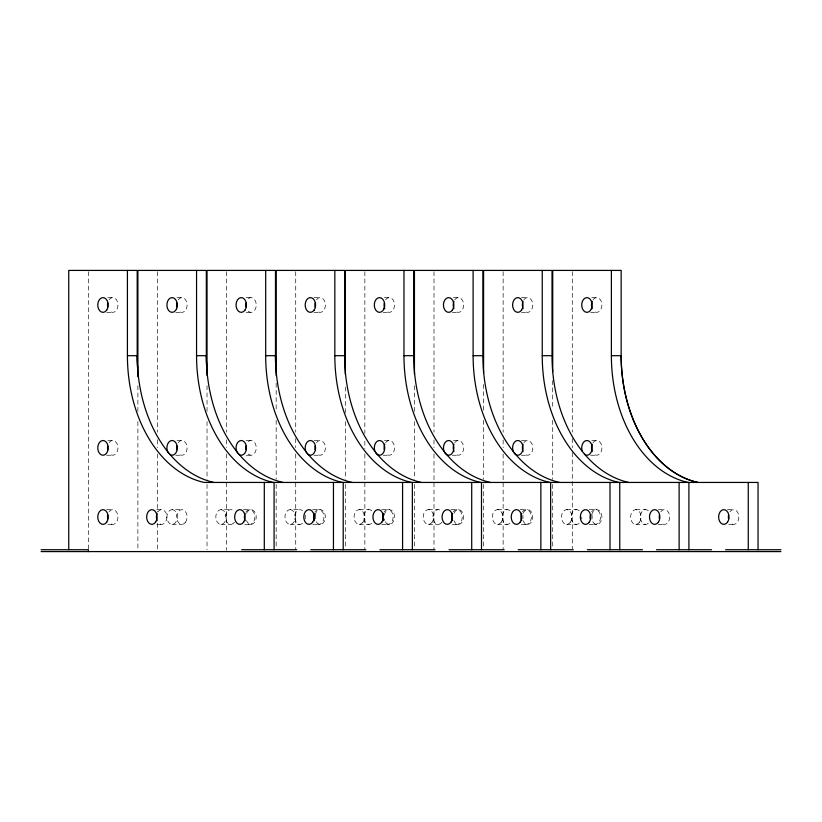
<?xml version="1.0" encoding="UTF-8"?>
<svg xmlns="http://www.w3.org/2000/svg" width="822" height="822" viewBox="0 0 822 822"><rect width="100%" height="100%" fill="white"/><g stroke="black" fill="none" stroke-linecap="round" stroke-linejoin="round"><path stroke-width="0.62" stroke-dasharray="4.11 3.08" d="M107.867 297.615L112.758 297.615M177.007 297.615L181.888 297.615M246.138 297.615L251.029 297.615M314.055 297.615L320.169 297.615M384.419 297.615L389.299 297.615M453.549 297.615L458.44 297.615M521.467 297.615L527.58 297.615M591.83 297.615L596.721 297.615M106.644 312.36L112.758 312.36M175.785 312.36L181.888 312.36M246.138 312.36L251.029 312.36M314.055 312.36L320.169 312.36M383.196 312.36L389.299 312.36M452.326 312.36L458.44 312.36M521.467 312.36L527.58 312.36M590.607 312.36L596.721 312.36M107.867 440.5L112.758 440.5M177.007 440.5L181.888 440.5M246.138 440.5L251.029 440.5M314.055 440.5L320.169 440.5M384.419 440.5L389.299 440.5M453.549 440.5L458.44 440.5M521.467 440.5L527.58 440.5M591.83 440.5L596.721 440.5M106.644 455.244L112.758 455.244M175.785 455.244L181.888 455.244M246.138 455.244L251.029 455.244M314.055 455.244L320.169 455.244M383.196 455.244L389.299 455.244M452.326 455.244L458.44 455.244M521.467 455.244L527.58 455.244M590.607 455.244L596.721 455.244M106.644 509.64L112.758 509.64M156.755 509.64L161.646 509.64M172.117 509.64A7.377 5.22 -90 0 1 176.627 520.696A7.377 5.22 -90 0 1 167.596 520.696A7.377 5.22 -90 0 1 172.117 509.64L181.888 509.64M221.005 509.64A7.377 5.22 -90 0 1 225.516 520.696A7.377 5.22 -90 0 1 216.484 520.696A7.377 5.22 -90 0 1 221.005 509.64L230.776 509.64M243.528 509.64L251.029 509.64M290.135 509.64A7.377 5.22 -90 0 1 294.656 520.696A7.377 5.22 -90 0 1 285.624 520.696A7.377 5.22 -90 0 1 290.135 509.64L299.917 509.64M312.668 509.64L320.169 509.64M359.276 509.64L369.057 509.64M381.798 509.64L389.299 509.64M428.416 509.64L438.188 509.64M450.939 509.64L458.44 509.64M497.546 509.64L507.328 509.64M520.079 509.64L527.58 509.64M566.687 509.64L576.469 509.64M589.22 509.64L596.721 509.64M635.827 509.64L645.599 509.64M658.35 509.64L664.464 509.64M727.491 509.64L733.604 509.64M107.867 524.385L112.758 524.385M156.755 524.385L161.646 524.385M172.117 524.385L181.888 524.385M221.005 524.385L230.776 524.385M244.751 524.385L251.029 524.385M290.135 524.385L299.917 524.385M312.833 524.385L320.169 524.385M359.276 524.385L369.057 524.385M381.798 524.385L389.299 524.385M428.416 524.385L438.188 524.385M452.162 524.385L458.44 524.385M497.546 524.385L507.328 524.385M521.302 524.385L527.58 524.385M566.687 524.385L576.469 524.385M589.22 524.385L596.721 524.385M635.827 524.385L645.599 524.385M658.35 524.385L664.464 524.385M728.713 524.385L733.604 524.385M572.276 271.702L572.276 432.187M572.276 438.599L572.276 447.589M572.276 452.727L572.276 549.014M552.713 380.607L552.713 408.801M552.713 420.33L552.713 479.267M552.713 484.394L552.713 548.459M503.136 271.702L503.136 432.187M503.136 439.883L503.136 447.589M503.136 454.011L503.136 549.014M483.583 384.449L483.583 410.075M483.583 420.33L483.583 479.267M483.583 484.394L483.583 548.459M433.995 271.702L433.995 432.187M433.995 439.883L433.995 447.589M433.995 454.011L433.995 549.014M414.442 385.734L414.442 411.36M414.442 421.614L414.442 479.267M414.442 484.394L414.442 548.459M364.855 271.702L364.855 433.471M364.855 441.167L364.855 448.874M364.855 454.011L364.855 549.014M345.302 387.018L345.302 412.644M345.302 421.614L345.302 479.267M345.302 484.394L345.302 548.459M295.725 271.702L295.725 432.187M295.725 438.599L295.725 447.589M295.725 454.011L295.725 549.014M276.171 383.175L276.171 410.075M276.171 420.33L276.171 479.267M276.171 484.394L276.171 548.459M226.584 271.702L226.584 432.187M226.584 439.883L226.584 447.589M226.584 454.011L226.584 550.298M207.031 385.734L207.031 411.36M207.031 421.614L207.031 479.267M207.031 484.394L207.031 549.733M157.444 271.702L157.444 432.187M157.444 439.883L157.444 447.589M157.444 454.011L157.444 511.777M157.444 523.337L157.444 550.298M137.891 385.734L137.891 411.36M137.891 421.614L137.891 549.733M88.314 271.702L88.314 549.014M109.069 511.798A7.377 5.22 -90 0 1 116.436 511.798A7.377 5.22 -90 0 1 116.436 522.227A7.377 5.22 -90 0 1 109.069 522.227M157.958 511.798A7.377 5.22 -90 0 1 165.325 511.798A7.377 5.22 -90 0 1 165.325 522.227A7.377 5.22 -90 0 1 157.958 522.227M109.069 442.657A7.377 5.22 -90 0 1 116.436 442.657A7.377 5.22 -90 0 1 116.436 453.086A7.377 5.22 -90 0 1 109.069 453.086M245.953 511.798A7.377 5.22 -90 0 1 253.33 511.798A7.377 5.22 -90 0 1 253.33 522.227A7.377 5.22 -90 0 1 245.953 522.227M109.069 299.773A7.377 5.22 -90 0 1 116.436 299.773A7.377 5.22 -90 0 1 116.436 310.202A7.377 5.22 -90 0 1 109.069 310.202M234.465 522.227A7.377 5.22 -90 0 1 227.088 522.227A7.377 5.22 -90 0 1 227.088 511.798A7.377 5.22 -90 0 1 234.465 511.798M178.199 442.657A7.377 5.22 -90 0 1 185.577 442.657A7.377 5.22 -90 0 1 185.577 453.086A7.377 5.22 -90 0 1 178.199 453.086M315.093 511.798A7.377 5.22 -90 0 1 322.46 511.798A7.377 5.22 -90 0 1 322.46 522.227A7.377 5.22 -90 0 1 315.093 522.227M178.199 299.773A7.377 5.22 -90 0 1 185.577 299.773A7.377 5.22 -90 0 1 185.577 310.202A7.377 5.22 -90 0 1 178.199 310.202M246.508 513.318A7.377 5.22 -90 0 1 254.378 511.366A7.377 5.22 -90 0 1 254.378 522.658A7.377 5.22 -90 0 1 246.508 520.696M302.527 523.398A7.377 5.22 -90 0 1 294.697 517.007A7.377 5.22 -90 0 1 302.527 510.626M248.419 441.486A7.377 5.22 -90 0 1 255.303 443.644A7.377 5.22 -90 0 1 254.378 453.518A7.377 5.22 -90 0 1 247.34 453.086M384.223 511.798A7.377 5.22 -90 0 1 391.601 511.798A7.377 5.22 -90 0 1 391.601 522.227A7.377 5.22 -90 0 1 384.223 522.227M248.419 298.602A7.377 5.22 -90 0 1 255.303 300.76A7.377 5.22 -90 0 1 254.378 310.634A7.377 5.22 -90 0 1 247.34 310.202M315.134 515.106A7.377 5.22 -90 0 1 323.159 510.965A7.377 5.22 -90 0 1 323.159 523.049A7.377 5.22 -90 0 1 315.134 518.918M315.422 515.106A7.377 5.22 -90 0 1 315.422 518.918M305.352 518.918A7.377 5.22 -90 0 1 305.352 515.106M371.657 523.398A7.377 5.22 -90 0 1 364.783 521.24A7.377 5.22 -90 0 1 365.698 511.366A7.377 5.22 -90 0 1 372.736 511.798M316.48 442.657A7.377 5.22 -90 0 1 323.858 442.657A7.377 5.22 -90 0 1 323.858 453.086A7.377 5.22 -90 0 1 316.48 453.086M453.364 511.798A7.377 5.22 -90 0 1 460.741 511.798A7.377 5.22 -90 0 1 460.741 522.227A7.377 5.22 -90 0 1 453.364 522.227M316.48 299.773A7.377 5.22 -90 0 1 323.858 299.773A7.377 5.22 -90 0 1 323.858 310.202A7.377 5.22 -90 0 1 316.48 310.202M591.676 515.106A7.377 5.22 -90 0 1 599.711 510.965A7.377 5.22 -90 0 1 599.711 523.049A7.377 5.22 -90 0 1 591.676 518.918M591.974 515.106A7.377 5.22 -90 0 1 591.45 520.696M581.904 518.918A7.377 5.22 -90 0 1 581.719 517.007M648.209 523.398A7.377 5.22 -90 0 1 641.335 521.24A7.377 5.22 -90 0 1 642.249 511.366A7.377 5.22 -90 0 1 649.288 511.798M593.032 442.657A7.377 5.22 -90 0 1 600.399 442.657A7.377 5.22 -90 0 1 600.399 453.086A7.377 5.22 -90 0 1 593.032 453.086M729.915 511.798A7.377 5.22 -90 0 1 737.293 511.798A7.377 5.22 -90 0 1 737.293 522.227A7.377 5.22 -90 0 1 729.915 522.227M593.032 299.773A7.377 5.22 -90 0 1 600.399 299.773A7.377 5.22 -90 0 1 600.399 310.202A7.377 5.22 -90 0 1 593.032 310.202M523.059 513.318A7.377 5.22 -90 0 1 530.93 511.366A7.377 5.22 -90 0 1 530.93 522.658A7.377 5.22 -90 0 1 523.059 520.696M522.833 515.106A7.377 5.22 -90 0 1 522.833 518.918M579.078 523.398A7.377 5.22 -90 0 1 572.194 521.24A7.377 5.22 -90 0 1 573.119 511.366A7.377 5.22 -90 0 1 580.157 511.798M523.891 442.657A7.377 5.22 -90 0 1 531.269 442.657A7.377 5.22 -90 0 1 531.269 453.086A7.377 5.22 -90 0 1 523.891 453.086M660.775 511.798A7.377 5.22 -90 0 1 668.152 511.798A7.377 5.22 -90 0 1 668.152 522.227A7.377 5.22 -90 0 1 660.775 522.227M523.891 299.773A7.377 5.22 -90 0 1 531.269 299.773A7.377 5.22 -90 0 1 531.269 310.202A7.377 5.22 -90 0 1 523.891 310.202M453.929 513.318A7.377 5.22 -90 0 1 461.789 511.366A7.377 5.22 -90 0 1 461.789 522.658A7.377 5.22 -90 0 1 453.929 520.696M509.938 523.398A7.377 5.22 -90 0 1 502.119 517.007A7.377 5.22 -90 0 1 509.938 510.626M454.751 442.657A7.377 5.22 -90 0 1 462.128 442.657A7.377 5.22 -90 0 1 462.128 453.086A7.377 5.22 -90 0 1 454.751 453.086M591.635 511.798A7.377 5.22 -90 0 1 599.012 511.798A7.377 5.22 -90 0 1 599.012 522.227A7.377 5.22 -90 0 1 591.635 522.227M454.751 299.773A7.377 5.22 -90 0 1 462.128 299.773A7.377 5.22 -90 0 1 462.128 310.202A7.377 5.22 -90 0 1 454.751 310.202M384.264 515.106A7.377 5.22 -90 0 1 392.3 510.965A7.377 5.22 -90 0 1 392.3 523.049A7.377 5.22 -90 0 1 384.264 518.918M384.562 518.918A7.377 5.22 -90 0 1 384.038 520.696M441.876 522.227A7.377 5.22 -90 0 1 434.499 522.227A7.377 5.22 -90 0 1 434.499 511.798A7.377 5.22 -90 0 1 441.876 511.798M385.621 442.657A7.377 5.22 -90 0 1 392.988 442.657A7.377 5.22 -90 0 1 392.988 453.086A7.377 5.22 -90 0 1 385.621 453.086M522.504 511.798A7.377 5.22 -90 0 1 529.871 511.798A7.377 5.22 -90 0 1 529.871 522.227A7.377 5.22 -90 0 1 522.504 522.227M385.621 299.773A7.377 5.22 -90 0 1 392.988 299.773A7.377 5.22 -90 0 1 392.988 310.202A7.377 5.22 -90 0 1 385.621 310.202M185.577 522.227A7.377 5.22 -90 0 0 183.244 509.887A7.377 5.22 -90 0 0 176.853 518.918A7.377 5.22 -90 0 0 185.577 522.227M362.964 522.227A7.377 5.22 -90 0 0 360.622 509.887A7.377 5.22 -90 0 0 354.241 518.918A7.377 5.22 -90 0 0 362.964 522.227M639.516 522.227A7.377 5.22 -90 0 0 637.173 509.887A7.377 5.22 -90 0 0 630.793 518.918A7.377 5.22 -90 0 0 639.516 522.227M570.376 522.227A7.377 5.22 -90 0 0 568.043 509.887A7.377 5.22 -90 0 0 561.652 518.918A7.377 5.22 -90 0 0 570.376 522.227M501.235 522.227A7.377 5.22 -90 0 0 498.903 509.887A7.377 5.22 -90 0 0 492.512 518.918A7.377 5.22 -90 0 0 501.235 522.227M432.105 522.227A7.377 5.22 -90 0 0 429.762 509.887A7.377 5.22 -90 0 0 423.381 518.918A7.377 5.22 -90 0 0 432.105 522.227"/><path stroke-width="1.23" d="M127.42 270.417L127.42 355.69L137.202 355.69A128.283 90.718 90 0 0 213.915 482.442M196.561 270.417L196.561 355.69L206.332 355.69A128.283 90.718 90 0 0 283.056 482.442M265.691 270.417L265.691 355.69L275.473 355.69A128.283 90.718 90 0 0 352.186 482.442M334.831 270.417L334.831 355.69L344.613 355.69A128.283 90.718 90 0 0 421.326 482.442M403.972 270.417L403.972 355.69L413.743 355.69A128.283 90.718 90 0 0 490.467 482.442M473.112 270.417L473.112 355.69L482.884 355.69A128.283 90.718 90 0 0 559.597 482.442M542.243 270.417L542.243 355.69L552.024 355.69A128.283 90.718 90 0 0 628.738 482.442M611.383 270.417L611.383 355.69L621.155 355.69A128.283 90.718 90 0 0 697.878 482.442M41.1 549.733L88.314 549.733L88.314 551.583M241.658 549.733L296.732 549.733M310.788 549.733L365.872 549.733M379.928 549.733L435.013 549.733M449.069 549.733L504.143 549.733M518.199 549.733L573.283 549.733M587.34 549.733L642.424 549.733M656.48 549.733L711.554 549.733M725.621 549.733L780.9 549.733M41.1 551.583L780.9 551.583M758.048 549.733L758.048 482.442L204.133 482.442A128.283 90.718 -90 0 1 127.42 355.69M748.267 482.442L748.267 549.733M688.908 482.442L688.908 549.733M679.126 482.442L679.126 549.733M619.767 482.442L619.767 549.733M609.996 482.442L609.996 549.733M552.713 371.636L552.713 270.417L621.155 270.417L621.155 355.69A128.324 90.739 90 0 0 697.755 482.442M552.024 355.69L552.024 270.417L483.583 270.417L483.583 372.921M550.637 482.442L550.637 549.733M540.855 482.442L540.855 549.733M482.884 355.69L482.884 270.417L414.442 270.417L414.442 374.205M481.497 482.442L481.497 549.733M471.715 482.442L471.715 549.733M412.356 482.442L412.356 549.733M402.585 482.442L402.585 549.733M345.302 374.205L345.302 270.417L413.743 270.417L413.743 355.69A128.324 90.739 90 0 0 413.764 358.207M343.216 482.442L343.216 549.733M333.444 482.442L333.444 549.733M276.171 375.479L276.171 270.417L344.613 270.417L344.613 355.69A128.324 90.739 90 0 0 344.675 360.724M274.086 482.442L274.086 549.733M264.304 482.442L264.304 549.733M207.031 375.479L207.031 270.417L275.473 270.417L275.473 355.69A128.324 90.739 90 0 0 275.627 363.252M137.891 376.764L137.891 270.417L206.332 270.417L206.332 355.69A128.324 90.739 90 0 0 206.62 365.769M68.75 549.733L68.75 270.417L137.202 270.417L137.202 355.69A128.324 90.739 90 0 0 137.634 368.277M107.713 518.918A7.377 5.22 -90 0 1 107.713 515.106M157.125 520.696A7.377 5.22 -90 0 1 157.125 513.318M107.713 449.778A7.377 5.22 -90 0 1 107.713 445.966M245.12 520.696A7.377 5.22 -90 0 1 245.12 513.318M107.713 306.894A7.377 5.22 -90 0 1 107.713 303.082M273.274 482.442A128.283 90.718 -90 0 1 196.561 355.69M176.853 449.778A7.377 5.22 -90 0 1 176.853 445.966M314.261 520.696A7.377 5.22 -90 0 1 314.261 513.318M176.853 306.894A7.377 5.22 -90 0 1 176.853 303.082M168.428 453.086A7.377 5.22 -90 0 1 170.329 440.941A7.377 5.22 -90 0 1 177.305 448.514A7.377 5.22 -90 0 1 169.507 454.258M342.414 482.442A128.283 90.718 -90 0 1 265.691 355.69M245.994 449.778A7.377 5.22 -90 0 1 245.994 445.966M383.401 520.696A7.377 5.22 -90 0 1 383.401 513.318M245.994 306.894A7.377 5.22 -90 0 1 245.994 303.082M237.568 453.086A7.377 5.22 -90 0 1 239.469 440.941A7.377 5.22 -90 0 1 246.446 448.514A7.377 5.22 -90 0 1 238.647 454.258M411.545 482.442A128.283 90.718 -90 0 1 334.831 355.69M315.134 449.778A7.377 5.22 -90 0 1 315.134 445.966M452.532 520.696A7.377 5.22 -90 0 1 452.532 513.318M315.134 306.894A7.377 5.22 -90 0 1 315.134 303.082M306.698 453.086A7.377 5.22 -90 0 1 308.61 440.941A7.377 5.22 -90 0 1 315.586 448.514A7.377 5.22 -90 0 1 307.777 454.258M688.096 482.442A128.283 90.718 -90 0 1 611.383 355.69M592.2 451.566A7.377 5.22 -90 0 1 592.2 444.188M728.559 518.918A7.377 5.22 -90 0 1 728.559 515.106M592.2 308.682A7.377 5.22 -90 0 1 592.2 301.304M582.418 451.566A7.377 5.22 -90 0 1 586.035 440.613A7.377 5.22 -90 0 1 592.076 449.151A7.377 5.22 -90 0 1 584.329 454.258M618.966 482.442A128.283 90.718 -90 0 1 542.243 355.69M523.059 451.566A7.377 5.22 -90 0 1 523.059 444.188M659.429 518.918A7.377 5.22 -90 0 1 659.429 515.106M523.059 308.682A7.377 5.22 -90 0 1 523.059 301.304M513.288 451.566A7.377 5.22 -90 0 1 517.346 440.53A7.377 5.22 -90 0 1 522.7 450.394A7.377 5.22 -90 0 1 514.11 453.086M549.826 482.442A128.283 90.718 -90 0 1 473.112 355.69M453.929 451.566A7.377 5.22 -90 0 1 453.929 444.188M590.288 518.918A7.377 5.22 -90 0 1 590.288 515.106M453.929 308.682A7.377 5.22 -90 0 1 453.929 301.304M444.147 451.566A7.377 5.22 -90 0 1 448.206 440.53A7.377 5.22 -90 0 1 453.559 450.394A7.377 5.22 -90 0 1 444.979 453.086M480.685 482.442A128.283 90.718 -90 0 1 403.972 355.69M384.264 449.778A7.377 5.22 -90 0 1 384.788 444.188M521.672 520.696A7.377 5.22 -90 0 1 521.672 513.318M384.788 308.682A7.377 5.22 -90 0 1 384.264 303.082M375.007 451.566A7.377 5.22 -90 0 1 379.076 440.53A7.377 5.22 -90 0 1 384.429 450.394A7.377 5.22 -90 0 1 375.839 453.086M106.665 522.227A7.377 5.22 -90 0 0 104.322 509.887A7.377 5.22 -90 0 0 97.941 518.918A7.377 5.22 -90 0 0 106.665 522.227M155.553 522.227A7.377 5.22 -90 0 0 153.211 509.887A7.377 5.22 -90 0 0 146.83 518.918A7.377 5.22 -90 0 0 155.553 522.227M107.497 451.566A7.377 5.22 -90 0 0 102.976 440.5A7.377 5.22 -90 0 0 98.465 451.566A7.377 5.22 -90 0 0 107.497 451.566M243.548 522.227A7.377 5.22 -90 0 0 241.216 509.887A7.377 5.22 -90 0 0 234.825 518.918A7.377 5.22 -90 0 0 243.548 522.227M106.665 310.202A7.377 5.22 -90 0 0 104.322 297.862A7.377 5.22 -90 0 0 97.941 306.894A7.377 5.22 -90 0 0 106.665 310.202M312.689 522.227A7.377 5.22 -90 0 0 310.346 509.887A7.377 5.22 -90 0 0 303.965 518.918A7.377 5.22 -90 0 0 312.689 522.227M176.627 308.682A7.377 5.22 -90 0 0 172.117 297.615A7.377 5.22 -90 0 0 167.596 308.682A7.377 5.22 -90 0 0 176.627 308.682M381.819 522.227A7.377 5.22 -90 0 0 379.487 509.887A7.377 5.22 -90 0 0 373.096 518.918A7.377 5.22 -90 0 0 381.819 522.227M244.935 310.202A7.377 5.22 -90 0 0 242.603 297.862A7.377 5.22 -90 0 0 236.212 306.894A7.377 5.22 -90 0 0 244.935 310.202M450.959 522.227A7.377 5.22 -90 0 0 448.627 509.887A7.377 5.22 -90 0 0 442.236 518.918A7.377 5.22 -90 0 0 450.959 522.227M314.076 310.202A7.377 5.22 -90 0 0 311.733 297.862A7.377 5.22 -90 0 0 305.352 306.894A7.377 5.22 -90 0 0 314.076 310.202M727.511 522.227A7.377 5.22 -90 0 0 725.168 509.887A7.377 5.22 -90 0 0 718.788 518.918A7.377 5.22 -90 0 0 727.511 522.227M591.45 308.682A7.377 5.22 -90 0 0 586.939 297.615A7.377 5.22 -90 0 0 582.418 308.682A7.377 5.22 -90 0 0 591.45 308.682M658.371 522.227A7.377 5.22 -90 0 0 656.038 509.887A7.377 5.22 -90 0 0 649.647 518.918A7.377 5.22 -90 0 0 658.371 522.227M521.487 310.202A7.377 5.22 -90 0 0 519.155 297.862A7.377 5.22 -90 0 0 512.764 306.894A7.377 5.22 -90 0 0 521.487 310.202M589.24 522.227A7.377 5.22 -90 0 0 586.898 509.887A7.377 5.22 -90 0 0 580.507 518.918A7.377 5.22 -90 0 0 589.24 522.227M452.347 310.202A7.377 5.22 -90 0 0 450.014 297.862A7.377 5.22 -90 0 0 443.623 306.894A7.377 5.22 -90 0 0 452.347 310.202M520.1 522.227A7.377 5.22 -90 0 0 517.757 509.887A7.377 5.22 -90 0 0 511.376 518.918A7.377 5.22 -90 0 0 520.1 522.227M384.038 308.682A7.377 5.22 -90 0 0 379.528 297.615A7.377 5.22 -90 0 0 375.007 308.682A7.377 5.22 -90 0 0 384.038 308.682"/></g></svg>
